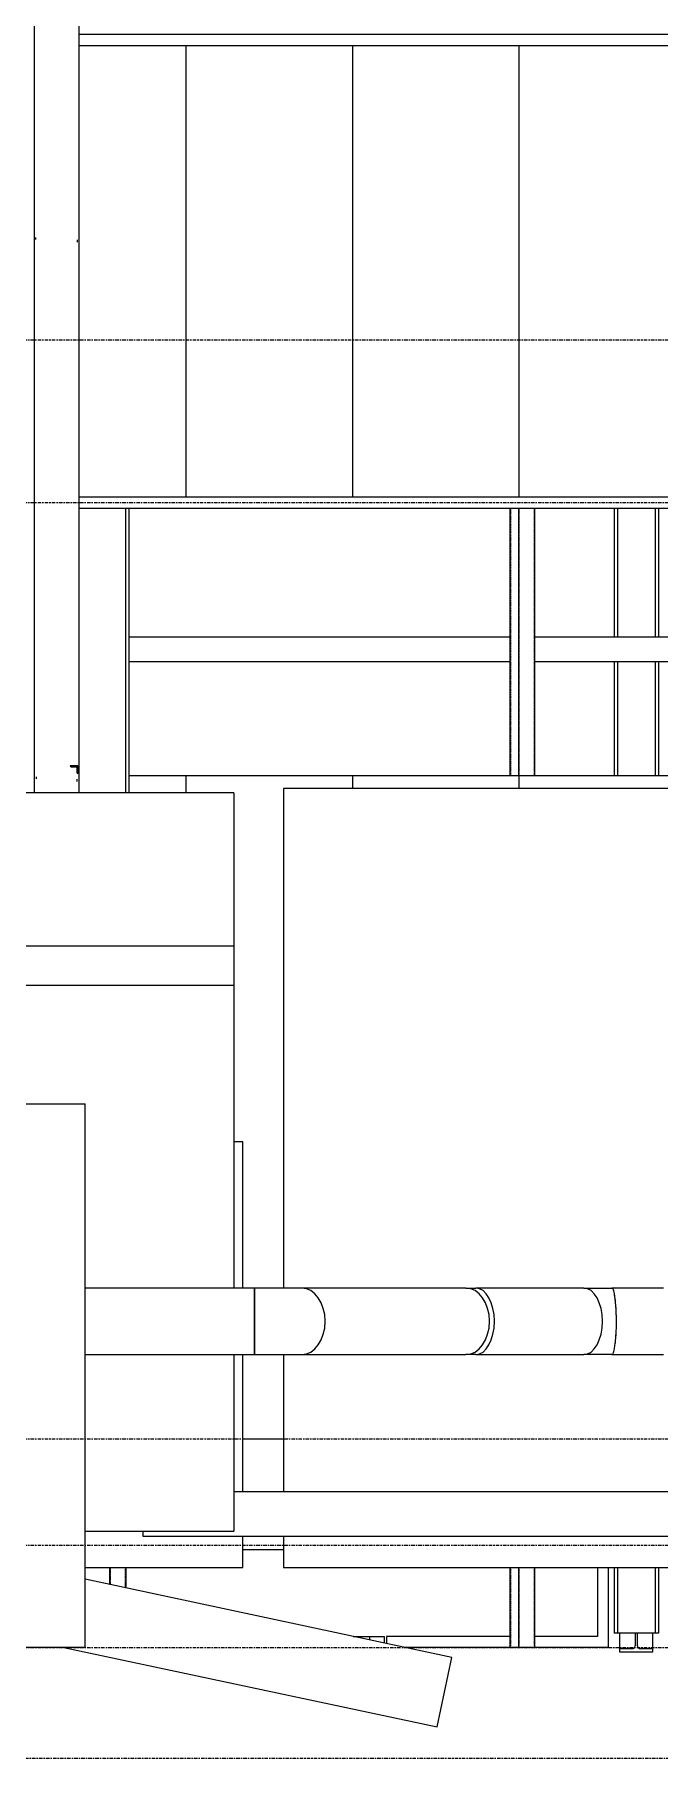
# Model space of a CAD drawing. Header units: centimetres. Extents: x -3046 to 63786, y -269 to 1483.
# Drawn here: x 56977 to 57259, y -50 to 726 of the extents above; entities that cross this region are included whole.
import ezdxf

# ---------------------------------------------------------------- set-up
doc = ezdxf.new("R2010")
doc.units = ezdxf.units.CM
doc.linetypes.add('Centre', pattern=[3.175, 0.635, -0.475, 1.59, -0.475])
doc.linetypes.add('Hidden', pattern=[0.714375, 0.47625, -0.238125])
for name, color, linetype, lineweight in [('A-FLOR', 7, 'Continuous', 9), ('A-FLOR-LEVL', 7, 'Continuous', 9), ('A-GENM', 7, 'Continuous', 9), ('A-WALL', 7, 'Continuous', 9), ('A-WALL-PATT', 7, 'Continuous', 9), ('M-HVAC-DUCT', 7, 'Continuous', 9), ('P-PIPE', 7, 'Continuous', 9), ('S-BEAM', 7, 'Continuous', 9), ('S-COLS', 7, 'Continuous', 9)]:
    doc.layers.add(name, color=color, linetype=linetype, lineweight=lineweight)
pattern_1 = [(90, (53595.614, 711.715), (-75, 5e-15), [])]

# ---------------------------------------------------------------- blocks, each defined once
blk = doc.blocks.new('ORIGEN - ORIGEN-V147-s04')
at = {"layer": 'A-GENM'}
for p, q in [((-5, 36.05), (-5, 5)), ((0, 0), (0, 36.05)), ((-115, 5), (-107.56, 5)), ((-107.56, 5), (-101.18, 5)), ((-107.56, 3.42), (-107.56, 5)), ((-101.18, 5), (-101.18, 2.06)), ((-100, 5), (-100, 1.81)), ((-44.49, 5), (-100, 5)), ((-44.49, 0), (-91.48, 0)), ((-5, 5), (-33.16, 5)), ((0, 0), (-33.16, 0))]:
    blk.add_line(p, q, dxfattribs=at)
blk = doc.blocks.new('UC-Perfil universal-Pilar - 300 x 150-1495537-s04')
at = {"layer": 'S-COLS'}
for p, q in [((-217.65, 513.03), (-217.65, 384.87)), ((-216.11, 513.03), (-216.11, 384.87))]:
    blk.add_line(p, q, dxfattribs=at)
blk = doc.blocks.new('PQ_RVR_EST-01_ZZ_ZZ_MO_T_A_rvt-4-s04')
at = {"layer": 'A-FLOR'}
for p, q in [((-165, 94), (-146.37, 94)), ((-146.34, 44), (-165, 44))]:
    blk.add_line(p, q, dxfattribs=at)
at = {"layer": 'A-GENM', "lineweight": 9}
blk.add_blockref('ORIGEN - ORIGEN-V147-s04', (0, 0), dxfattribs=at)
at = {"layer": 'S-COLS', "lineweight": 9}
blk.add_blockref('UC-Perfil universal-Pilar - 300 x 150-1495537-s04', (0, 0), dxfattribs=at)
blk = doc.blocks.new('UC-Perfil universal-Pilar - 100x200 UC-1216592-s04')
at = {"layer": 'S-COLS'}
for p, q in [((2.47, 513.03), (2.47, 454.9)), ((4.01, 513.03), (4.01, 454.9)), ((20.93, 513.03), (20.93, 454.9)), ((22.47, 513.03), (22.47, 454.9)), ((2.47, 443.94), (2.47, 392.53)), ((4.01, 443.94), (4.01, 392.53)), ((20.93, 443.94), (20.93, 392.53)), ((22.47, 443.94), (22.47, 392.53)), ((2.47, 36.05), (2.47, 6.5)), ((4.01, 36.05), (4.01, 6.5)), ((20.93, 36.05), (20.93, 6.5)), ((22.47, 36.05), (22.47, 6.5)), ((4.01, 6.5), (2.47, 6.5)), ((5.53, 6.5), (4.01, 6.5)), ((19.41, 6.5), (5.53, 6.5)), ((20.93, 6.5), (19.41, 6.5)), ((22.47, 6.5), (20.93, 6.5))]:
    blk.add_line(p, q, dxfattribs=at)
blk = doc.blocks.new('UC-Perfil universal - 150x200 UC-1218455-s04')
at = {"layer": 'S-BEAM'}
for p, q in [((4.97, 6.5), (4.97, -0.59)), ((11.97, 6.5), (11.97, 0.71)), ((12.96, 0.71), (12.96, 6.5)), ((19.97, -0.59), (19.97, 6.5)), ((10.45, -0.59), (4.97, -0.59)), ((4.97, -0.59), (4.97, -1.92)), ((4.97, -1.92), (19.97, -1.92)), ((19.97, -0.59), (14.48, -0.59)), ((19.97, -1.92), (19.97, -0.59))]:
    blk.add_line(p, q, dxfattribs=at)
for centre, major_axis, start_param, end_param in [((10.45, 0.71), (-1.52, 0), 1.570796, 3.141593), ((14.48, 0.71), (1.52, 0), 3.141593, 4.712389)]:
    blk.add_ellipse(centre, major_axis=major_axis, ratio=0.859138, start_param=start_param, end_param=end_param, dxfattribs=at)
blk = doc.blocks.new('M Canal C-Pilar - 2C200X74-V200-s04')
at = {"layer": 'S-COLS'}
for p, q in [((-258.63, 384.87), (-258.63, 763.58)), ((-238.63, 763.58), (-258.63, 763.58)), ((-238.63, 755.56), (-238.63, 384.87))]:
    blk.add_line(p, q, dxfattribs=at)
blk = doc.blocks.new('L-Angle - L35x35x10-1266284-s04')
at = {"layer": 'S-BEAM'}
blk.add_line((3091.01, 633.97), (3091.01, 634.85), dxfattribs=at)
blk = doc.blocks.new('L-Angle - L35x35x10-1266965-s04')
at = {"layer": 'S-BEAM'}
blk.add_line((3091.25, 391.14), (3091.25, 392.04), dxfattribs=at)
blk = doc.blocks.new('L-Angle - L35x35x10-1269950-s04')
at = {"layer": 'S-BEAM'}
blk.add_line((3109.64, 633.84), (3109.64, 632.71), dxfattribs=at)
blk = doc.blocks.new('L-Angle - L35x35x10-1269951-s04')
at = {"layer": 'S-BEAM'}
blk.add_line((3109.4, 391.03), (3109.4, 389.89), dxfattribs=at)
blk = doc.blocks.new('L-Angle - L35x35x10-1269952-s04')
at = {"layer": 'S-BEAM'}
for p, q in [((3109.9, 397.06), (3106.4, 397.06)), ((3106.9, 396.56), (3108.9, 396.56)), ((3109.4, 396.06), (3109.4, 394.06)), ((3109.9, 393.56), (3109.9, 397.06))]:
    blk.add_line(p, q, dxfattribs=at)
for centre, start_param, end_param in [((3106.9, 397.06), 3.141593, 4.712389), ((3108.9, 396.06), 0, 1.570796), ((3109.9, 394.06), 3.141593, 4.712389)]:
    blk.add_ellipse(centre, major_axis=(0.5, 0), ratio=0.999908, start_param=start_param, end_param=end_param, dxfattribs=at)
blk = doc.blocks.new('M_Round Elbow - 1 D-1007659-s04')
at = {"layer": 'M-HVAC-DUCT', "color": 6, "true_color": 0xff00ff}
for p, q in [((-159.5, 161.86), (-159.5, 146.86)), ((-159.5, 146.86), (-159.5, 131.86))]:
    blk.add_line(p, q, dxfattribs=at)
at = {"layer": 'M-HVAC-DUCT', "color": 6, "true_color": 0xff00ff, "flags": 128}
for points in [[(-138.29, 161.86), (-139.15, 161.86), (-140.05, 161.86), (-140.98, 161.86), (-141.94, 161.86), (-142.93, 161.86), (-143.94, 161.86), (-144.98, 161.86), (-146.04, 161.86), (-147.12, 161.86), (-148.22, 161.86), (-149.35, 161.86), (-150.48, 161.86), (-151.63, 161.86), (-152.8, 161.86), (-153.97, 161.86), (-155.16, 161.86), (-156.35, 161.86), (-157.54, 161.86), (-158.74, 161.86), (-159.5, 161.86)], [(-159.5, 131.86), (-158.3, 131.86), (-157.11, 131.86), (-155.91, 131.86), (-154.72, 131.86), (-153.54, 131.86), (-152.37, 131.86), (-151.21, 131.86), (-150.07, 131.86), (-148.93, 131.86), (-147.82, 131.86), (-146.72, 131.86), (-145.65, 131.86), (-144.6, 131.86), (-143.57, 131.86), (-142.56, 131.86), (-141.59, 131.86), (-140.64, 131.86), (-139.72, 131.86), (-138.83, 131.86), (-138.29, 131.86)]]:
    blk.add_lwpolyline(points, dxfattribs=at)
at = {"layer": 'M-HVAC-DUCT', "color": 6, "true_color": 0xff00ff}
for start_param, end_param in [(4.712389, 6.283185), (3.141593, 4.712389)]:
    blk.add_ellipse((-138.29, 146.86), major_axis=(0, 15), ratio=0.707107, start_param=start_param, end_param=end_param, dxfattribs=at)
blk = doc.blocks.new('M_Round Elbow - 1 D-1303249-s04')
at = {"layer": 'M-HVAC-DUCT', "color": 6, "true_color": 0xff00ff, "flags": 128}
for points in [[(-64.27, 161.86), (-63.4, 161.86), (-62.5, 161.86), (-61.57, 161.86), (-60.62, 161.86), (-59.83, 161.86)], [(-59.83, 131.86), (-60.81, 131.86), (-61.76, 131.86), (-62.69, 131.86), (-63.58, 131.86), (-64.27, 131.86)]]:
    blk.add_lwpolyline(points, dxfattribs=at)
at = {"layer": 'M-HVAC-DUCT', "color": 6, "true_color": 0xff00ff}
for centre, ratio, start_param, end_param in [((-64.27, 146.86), 0.707107, 4.712389, 6.283185), ((-59.83, 146.86), 0.559193, 4.712389, 6.283185), ((-64.27, 146.86), 0.707107, 3.141593, 4.712389), ((-59.83, 146.86), 0.559193, 3.141593, 4.712389)]:
    blk.add_ellipse(centre, major_axis=(0, 15), ratio=ratio, start_param=start_param, end_param=end_param, dxfattribs=at)
blk = doc.blocks.new('M_Round Elbow - 1 D-1303267-s04')
at = {"layer": 'M-HVAC-DUCT', "color": 6, "true_color": 0xff00ff, "flags": 128}
for points in [[(-11.15, 161.86), (-10.14, 161.86), (-9.11, 161.86), (-8.05, 161.86), (-6.97, 161.86), (-5.87, 161.86), (-4.75, 161.86), (-3.62, 161.86), (-2.47, 161.86), (-1.31, 161.86), (-0.14, 161.86), (1.05, 161.86), (1.45, 161.86)], [(1.45, 131.86), (0.27, 131.86), (-0.91, 131.86), (-2.07, 131.86), (-3.23, 131.86), (-4.36, 131.86), (-5.49, 131.86), (-6.59, 131.86), (-7.68, 131.86), (-8.74, 131.86), (-9.78, 131.86), (-10.8, 131.86), (-11.15, 131.86)]]:
    blk.add_lwpolyline(points, dxfattribs=at)
at = {"layer": 'M-HVAC-DUCT', "color": 6, "true_color": 0xff00ff}
for centre, ratio, start_param, end_param in [((-11.15, 146.86), 0.559193, 4.712389, 6.283185), ((1.45, 146.86), 0.139173, 6.083429, 6.283185), ((1.45, 146.86), 0.139173, 5.703794, 6.021386), ((1.45, 146.86), 0.139173, 4.712389, 5.690169), ((-11.15, 146.86), 0.559193, 3.141593, 4.712389), ((1.45, 146.86), 0.139173, 3.403392, 4.712389), ((1.45, 146.86), 0.139173, 3.141593, 3.333975)]:
    blk.add_ellipse(centre, major_axis=(0, 15), ratio=ratio, start_param=start_param, end_param=end_param, dxfattribs=at)
blk = doc.blocks.new('Generic Model 3 - Generic Model 3-1304690-s04')
at = {"layer": 'A-GENM'}
for p, q in [((-491.15, 315.85), (-491.15, 384.87)), ((-168.82, 384.87), (-491.15, 384.87)), ((-168.82, 384.87), (-168.82, 315.85)), ((-491.15, 298.12), (-491.15, 315.85)), ((-168.82, 315.85), (-491.15, 315.85)), ((-168.82, 315.85), (-168.82, 298.12)), ((-491.15, 161.86), (-491.15, 298.12)), ((-168.82, 298.12), (-491.15, 298.12)), ((-168.82, 298.12), (-168.82, 161.86)), ((-491.15, 84.09), (-491.15, 131.72)), ((-168.82, 131.88), (-168.82, 52.4)), ((-235.86, 52.4), (-168.82, 52.4))]:
    blk.add_line(p, q, dxfattribs=at)
blk = doc.blocks.new('Generic Model 4 - Generic Model 4-1305126-s04')
at = {"layer": 'A-GENM'}
for p, q in [((-146.52, 386.73), (-146.52, 161.86)), ((-6.52, 386.73), (-146.52, 386.73)), ((133.48, 386.73), (-6.52, 386.73)), ((-164.84, 227.72), (-168.79, 227.72)), ((-164.84, 161.86), (-164.84, 227.72)), ((-164.84, 70.03), (-164.84, 131.87)), ((-146.52, 131.72), (-146.52, 70.09)), ((-164.84, 36.05), (-164.84, 50.09)), ((-146.52, 50.09), (-146.52, 36.05)), ((-235.79, 36.05), (-164.84, 36.05)), ((-146.52, 36.05), (-6.52, 36.05)), ((-6.52, 36.05), (133.48, 36.05))]:
    blk.add_line(p, q, dxfattribs=at)
blk = doc.blocks.new('Generic Model 5 - Generic Model 5-1306984-s04')
at = {"layer": 'A-GENM'}
for p, q in [((-484.9, 244.83), (-235.86, 244.83)), ((-484.9, 0), (-484.9, 244.83)), ((-235.86, 0), (-235.86, 244.83)), ((-235.86, 0), (-484.9, 0))]:
    blk.add_line(p, q, dxfattribs=at)
blk = doc.blocks.new('PQ_RVR_EXT-01_ZZ_ZZ_MO_T_A_rvt-4-s04')
at = {"layer": 'M-HVAC-DUCT', "color": 6, "true_color": 0xff00ff}
for p, q in [((-159.5, 161.86), (-235.86, 161.86)), ((-159.5, 146.86), (-159.5, 161.86)), ((-64.27, 161.86), (-138.29, 161.86)), ((-11.15, 161.86), (-59.83, 161.86)), ((24.76, 161.86), (1.45, 161.86)), ((-159.5, 131.86), (-159.5, 146.86)), ((-235.86, 131.86), (-159.5, 131.86)), ((-138.29, 131.86), (-64.27, 131.86)), ((-59.83, 131.86), (-11.15, 131.86)), ((1.45, 131.86), (24.76, 131.86)), ((84.22, 70.09), (-168.82, 70.09)), ((-209.78, 52.34), (-209.78, 50.09)), ((-209.78, 50.09), (84.22, 50.09)), ((-70.56, -4.45), (-235.86, 30.69)), ((-245.39, 0), (-77.21, -35.75)), ((-73.89, -20.1), (-70.56, -4.45)), ((-77.21, -35.75), (-73.89, -20.1))]:
    blk.add_line(p, q, dxfattribs=at)
for centre, ratio, start_param, end_param in [((-138.29, 146.86), 0.707107, 4.712389, 6.283185), ((-64.27, 146.86), 0.707107, 4.712389, 6.283185), ((-59.83, 146.86), 0.559193, 4.712389, 6.283185), ((-11.15, 146.86), 0.559193, 4.712389, 6.283185), ((1.45, 146.86), 0.139173, 6.1449, 6.283185), ((1.45, 146.86), 0.139173, 6.048056, 6.1449), ((1.45, 146.86), 0.139173, 5.821058, 5.883101), ((1.45, 146.86), 0.139173, 5.559259, 5.707099), ((1.45, 146.86), 0.139173, 5.297459, 5.42892), ((1.45, 146.86), 0.139173, 5.03566, 5.16712), ((1.45, 146.86), 0.139173, 4.773861, 4.905321), ((-138.29, 146.86), 0.707107, 3.141593, 4.712389), ((-64.27, 146.86), 0.707107, 3.141593, 4.712389), ((-59.83, 146.86), 0.559193, 3.141593, 4.712389), ((-11.15, 146.86), 0.559193, 3.141593, 4.712389), ((1.45, 146.86), 0.139173, 4.250262, 4.381722), ((1.45, 146.86), 0.139173, 4.512061, 4.574104), ((1.45, 146.86), 0.139173, 4.574104, 4.643522), ((1.45, 146.86), 0.139173, 3.141593, 3.265107), ((1.45, 146.86), 0.139173, 3.526907, 3.596324), ((1.45, 146.86), 0.139173, 3.726663, 3.858123), ((1.45, 146.86), 0.139173, 3.988462, 4.119923)]:
    blk.add_ellipse(centre, major_axis=(0, 15), ratio=ratio, start_param=start_param, end_param=end_param, dxfattribs=at)
at = {"layer": 'P-PIPE', "color": 6, "true_color": 0xff00ff}
for p, q in [((-44.47, 454.94), (-216.11, 454.94)), ((133.7, 454.94), (-33.16, 454.94)), ((-216.11, 443.94), (-44.47, 443.94)), ((-33.16, 443.94), (133.7, 443.94))]:
    blk.add_line(p, q, dxfattribs=at)
at = {"layer": 'A-GENM', "lineweight": 9}
for name in ['Generic Model 4 - Generic Model 4-1305126-s04', 'Generic Model 3 - Generic Model 3-1304690-s04', 'Generic Model 5 - Generic Model 5-1306984-s04', 'ORIGEN - ORIGEN-V147-s04']:
    blk.add_blockref(name, (0, 0), dxfattribs=at)
at = {"layer": 'M-HVAC-DUCT', "lineweight": 9}
for name in ['M_Round Elbow - 1 D-1007659-s04', 'M_Round Elbow - 1 D-1303249-s04', 'M_Round Elbow - 1 D-1303267-s04']:
    blk.add_blockref(name, (0, 0), dxfattribs=at)
at = {"layer": 'S-BEAM', "lineweight": 9}
for name, p in [('L-Angle - L35x35x10-1266284-s04', (-3349, 0)), ('L-Angle - L35x35x10-1269950-s04', (-3349, 0)), ('L-Angle - L35x35x10-1269952-s04', (-3349, 0)), ('L-Angle - L35x35x10-1266965-s04', (-3349, 0)), ('L-Angle - L35x35x10-1269951-s04', (-3349, 0)), ('UC-Perfil universal - 150x200 UC-1218455-s04', (0, 0))]:
    blk.add_blockref(name, p, dxfattribs=at)
at = {"layer": 'S-COLS', "lineweight": 9}
for name in ['M Canal C-Pilar - 2C200X74-V200-s04', 'UC-Perfil universal-Pilar - 100x200 UC-1216592-s04']:
    blk.add_blockref(name, (0, 0), dxfattribs=at)
blk = doc.blocks.new('ORIGEN - ORIGEN-1144872-s04')
at = {"layer": 'A-GENM'}
for p, q in [((-5, 36.05), (-5, 5)), ((0, 0), (0, 36.05)), ((-115, 5), (-107.56, 5)), ((-107.56, 5), (-101.18, 5)), ((-107.56, 3.42), (-107.56, 5)), ((-101.18, 5), (-101.18, 2.06)), ((-100, 5), (-100, 1.81)), ((-44.49, 5), (-100, 5)), ((-44.49, 0), (-91.48, 0)), ((-5, 5), (-33.16, 5)), ((0, 0), (-33.16, 0))]:
    blk.add_line(p, q, dxfattribs=at)
blk = doc.blocks.new('HSS Rectangular-Column - 75 x 75-V145-s04')
at = {"layer": 'S-COLS'}
for p, q in [((-44.49, 513.03), (-44.49, 392.53)), ((-44.49, 36.05), (-44.49, 0)), ((-44.49, 0), (-43.54, 0)), ((-40.66, 0), (-43.54, 0))]:
    blk.add_line(p, q, dxfattribs=at)
at = {"layer": 'S-COLS', "linetype": 'Hidden'}
for p, q in [((-44.09, 392.53), (-44.09, 513.03)), ((-44.09, 0), (-44.09, 36.05))]:
    blk.add_line(p, q, dxfattribs=at)
blk = doc.blocks.new('HSS Rectangular-Column - 75 x 75-V146-s04')
at = {"layer": 'S-COLS'}
for p, q in [((-40.66, 513.03), (-40.66, 392.53)), ((-33.16, 392.53), (-33.16, 513.03)), ((-40.66, 36.05), (-40.66, 0)), ((-33.16, 0), (-33.16, 36.05)), ((-40.66, 0), (-39.71, 0)), ((-34.11, 0), (-39.71, 0)), ((-34.11, 0), (-33.16, 0))]:
    blk.add_line(p, q, dxfattribs=at)
at = {"layer": 'S-COLS', "linetype": 'Hidden'}
for p, q in [((-40.26, 392.53), (-40.26, 513.03)), ((-33.56, 513.03), (-33.56, 392.53)), ((-40.26, 0), (-40.26, 36.05)), ((-33.56, 36.05), (-33.56, 0))]:
    blk.add_line(p, q, dxfattribs=at)
blk = doc.blocks.new('HSS Rectangular-Column - 75 x 75-1499283-s04')
at = {"layer": 'S-COLS'}
for p, q in [((-224.85, 36.05), (-224.85, 28.35)), ((-217.35, 26.76), (-217.35, 36.05))]:
    blk.add_line(p, q, dxfattribs=at)
at = {"layer": 'S-COLS', "linetype": 'Hidden'}
for p, q in [((-224.45, 28.27), (-224.45, 36.05)), ((-217.75, 36.05), (-217.75, 26.84))]:
    blk.add_line(p, q, dxfattribs=at)

msp = doc.modelspace()

# ---------------------------------------------------------------- hatches: boundary and pattern name
at = {"layer": 'A-WALL-PATT', "true_color": 0xc0c0c0}
h = msp.add_hatch(dxfattribs=at)
h.set_pattern_fill('FP_46', color=9, style=0, pattern_type=2)
h.set_pattern_definition(pattern_1)
h.paths.add_polyline_path([(54935.84, 96.5), (54988.36, 96.5), (54984.13, 134), (54935.84, 134), (54935.84, 104.1)])
h.paths.add_polyline_path([(56372.11, 96.5), (56381.78, 96.5), (56361.33, 99.01), (56361.33, 96.5)])
h.paths.add_polyline_path([(56744.75, 96.5), (56744.75, 131.86), (56726.84, 132.12), (56724.94, 132.37), (56721.07, 134.06), (56718.22, 136.25), (56715.42, 140.36), (56714.2, 144.01), (56713.82, 146.86), (56714.61, 151.42), (56716.09, 154.7), (56718.89, 157.98), (56722.19, 160.21), (56725.96, 161.48), (56729.69, 161.86), (56744.75, 161.86), (56744.75, 384.87), (56977.27, 384.87), (56977.27, 763.58), (56987.54, 763.58), (56987.54, 775.11), (56137.11, 777.58), (56137.09, 776.64), (56129.09, 776.66), (56129.09, 777.36), (56116.67, 777.35), (56116.13, 777), (56114.62, 776.69), (56112.25, 776.53), (56112.24, 776.22), (56104.24, 776.24), (56104.03, 776.94), (56092.08, 776.96), (56091.48, 776.57), (56088.98, 776.26), (56083.76, 776.26), (56082.2, 776.6), (56080.16, 777.7), (56035.33, 777.7), (56035.33, 415.57), (56043.05, 415.57), (56043.05, 399.62), (56078.93, 399.62), (56118.99, 406.87), (56122.53, 407.94), (56132.48, 411.34), (56173.59, 425.62), (56176.27, 426.02), (56176.27, 763.58), (56196.29, 763.54), (56196.27, 227.72), (56361.33, 227.72), (56361.33, 131.16), (56432.59, 122.41), (56432.59, 227.72), (56712.27, 227.72), (56712.27, 96.5), (56734.35, 96.5)])
h.paths.add_polyline_path([(56142.68, 227.72), (56176.27, 227.72), (56176.14, 394.94), (56131.38, 379.44), (56124.57, 377.6), (56113.01, 375.26), (56112.96, 375.16), (56087.94, 370.74), (56087.94, 227.72), (56134.95, 227.72)])
h.paths.add_polyline_path([(55946.39, 562.8), (55946.77, 562.8), (55946.51, 635.19), (55946.39, 635.35), (55946.39, 573.67)])
h.paths.add_polyline_path([(55946.39, 635.6), (55946.77, 635.88), (55946.51, 638.32), (55946.39, 638.16), (55946.39, 635.85)])
h.paths.add_polyline_path([(55946.39, 638.66), (55946.77, 639.16), (55946.77, 777.7), (55946.39, 777.7), (55946.39, 642.72)])
h.paths.add_polyline_path([(56987.54, 791.56), (56987.54, 954.04), (56035.33, 1061.61), (56035.33, 794.71), (56082.25, 794.83), (56084.86, 795.14), (56089.97, 795.14), (56092.98, 794.71), (56104.3, 794.81), (56104.29, 795.12), (56106.87, 795.26), (56108.38, 795.57), (56114.68, 795.57), (56118.3, 794.9), (56124.64, 794.88), (56124.85, 795.13), (56125.73, 795.69), (56127.59, 795.87), (56131.06, 795.67), (56131.26, 795.54), (56139.24, 795.24), (56139.25, 795.85), (56143.75, 795.62), (56143.75, 794.67), (56661.9, 792.52), (56975.85, 791.59)])
h.paths.add_polyline_path([(55946.39, 794.71), (55946.77, 794.71), (55946.77, 833.35), (55946.39, 833.4), (55946.39, 822.26)])
h = msp.add_hatch(dxfattribs=at)
h.set_pattern_fill('FP_46', color=9, style=0, pattern_type=2)
h.set_pattern_definition(pattern_1)
h.paths.add_polyline_path([(57338.09, 518.03), (57441.19, 518.03), (57441.19, 721.3), (56997.27, 721.3), (56997.27, 518.03), (57313.94, 518.03)])
h = msp.add_hatch(dxfattribs=at)
h.set_pattern_fill('FP_46', color=9, style=0, pattern_type=2)
h.set_pattern_definition(pattern_1)
h.paths.add_polyline_path([(57070.9, 94), (57089.53, 94), (57089.53, 131.86), (57070.9, 131.86), (57070.9, 104.1)])
h.paths.add_polyline_path([(57404.76, 94), (57404.76, 149.58), (57403.59, 150.72), (57403.59, 94)])
h.paths.add_polyline_path([(57373.59, 94), (57373.59, 165.87), (57369.22, 165.87), (57369.22, 94)])
h.paths.add_polyline_path([(57076.4, 161.86), (57089.53, 161.86), (57089.53, 386.73), (57369.22, 386.73), (57369.22, 195.82), (57373.59, 195.82), (57373.59, 392.53), (57019.79, 392.53), (57019.79, 384.87), (57067.08, 384.87), (57067.11, 227.72), (57070.9, 227.72), (57070.9, 161.86), (57072.45, 161.86)])
h.paths.add_polyline_path([(57404.76, 189.25), (57404.76, 392.53), (57403.59, 392.53), (57403.59, 189.87)])

# ---------------------------------------------------------------- linework, layer by layer
at = {"layer": 'A-FLOR'}
for p, q in [((57070.9, 94), (57089.53, 94)), ((57089.56, 44), (57070.9, 44))]:
    msp.add_line(p, q, dxfattribs=at)
at = {"layer": 'A-FLOR-LEVL', "color": 253, "linetype": 'Centre', "true_color": 0xaaaaaa}
for p, q in [((49046.43, 588.8), (61233.28, 588.8)), ((49046.43, 515.53), (61550.78, 515.53)), ((49046.43, 94), (61233.28, 94)), ((49046.43, 46.02), (61550.78, 46.02)), ((49046.43, 0), (61233.28, 0)), ((61550.78, -50), (49046.43, -50))]:
    msp.add_line(p, q, dxfattribs=at)
at = {"layer": 'A-WALL'}
for p, q in [((57442.45, 726.3), (56997.27, 726.3)), ((56997.27, 721.3), (57442.45, 721.3)), ((57442.45, 518.03), (56997.27, 518.03)), ((56997.27, 513.03), (57442.45, 513.03)), ((57373.59, 392.53), (57019.79, 392.53))]:
    msp.add_line(p, q, dxfattribs=at)

# ---------------------------------------------------------------- block references
at = {"lineweight": 5}
for name in ['PQ_RVR_EST-01_ZZ_ZZ_MO_T_A_rvt-4-s04', 'PQ_RVR_EXT-01_ZZ_ZZ_MO_T_A_rvt-4-s04']:
    msp.add_blockref(name, (57235.9, 0), dxfattribs=at)
at = {"layer": 'A-GENM'}
msp.add_blockref('ORIGEN - ORIGEN-1144872-s04', (57235.9, 0), dxfattribs=at)
at = {"layer": 'S-COLS'}
for name in ['HSS Rectangular-Column - 75 x 75-V145-s04', 'HSS Rectangular-Column - 75 x 75-V146-s04', 'HSS Rectangular-Column - 75 x 75-1499283-s04']:
    msp.add_blockref(name, (57235.9, 0), dxfattribs=at)

doc.saveas('drawing.dxf')
